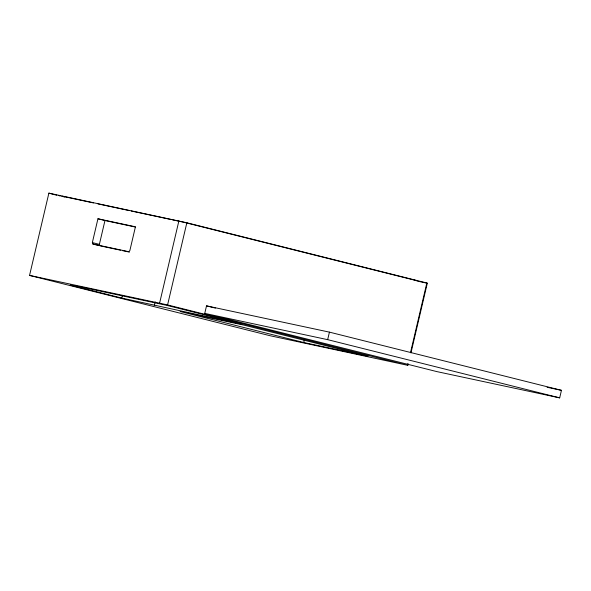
<?xml version="1.0" encoding="UTF-8"?>
<svg xmlns="http://www.w3.org/2000/svg" width="591" height="591" viewBox="0 0 591 591"><rect width="100%" height="100%" fill="white"/><g stroke="black" fill="none" stroke-linecap="round" stroke-linejoin="round"><path stroke-width="0.89" d="M303.818 342.529L180.078 311.494L244.246 325.205L367.986 356.247L303.818 342.529L304.254 339.877M29.55 275.406L167.585 304.926L408.034 365.386L270.072 335.732L29.55 275.406L48.883 193.139L186.845 222.785L426.835 282.986L427.3 283.244L410.967 352.886M92.351 242.598L97.936 218.773L135.435 226.789L129.85 250.614L128.72 251.692L92.89 244.031L92.351 242.598L99.384 244.364L99.923 245.79L120.527 250.2M99.384 244.364L104.969 220.532L135.324 227.025M121.798 298.078L70.24 285.143L79.357 286.657L166.854 305.362L241.845 324.178L121.798 298.078L122.433 295.389M154.347 305.473L155.189 301.89M159.614 303.072L178.881 220.931M167.585 304.926L186.845 222.785M204.752 313.385L206.518 305.865L329.431 332.135L561.45 390.333L559.684 397.861L436.771 371.584L204.752 313.385L327.665 339.662L559.684 397.861M327.665 339.662L329.431 332.135M407.568 365.127L407.989 363.339M410.501 352.628L426.835 282.986M48.883 193.139L56.862 195.281M62.011 196.205L93.481 202.935M97.98 203.895L129.459 210.625M131.254 211.009L170.821 219.468M172.616 219.852L183.409 222.157L417.771 280.947L414.173 280.171M418.273 281.309L427.3 283.244M122.315 250.584L129.481 252.113M547.096 387.268L561.45 390.333M61.989 196.338L64.678 197.01M97.936 218.773L104.969 220.532M92.89 244.031L99.044 245.575M206.518 305.865L215.442 308.103M60.216 195.82L58.413 195.436L60.201 195.887"/></g></svg>
